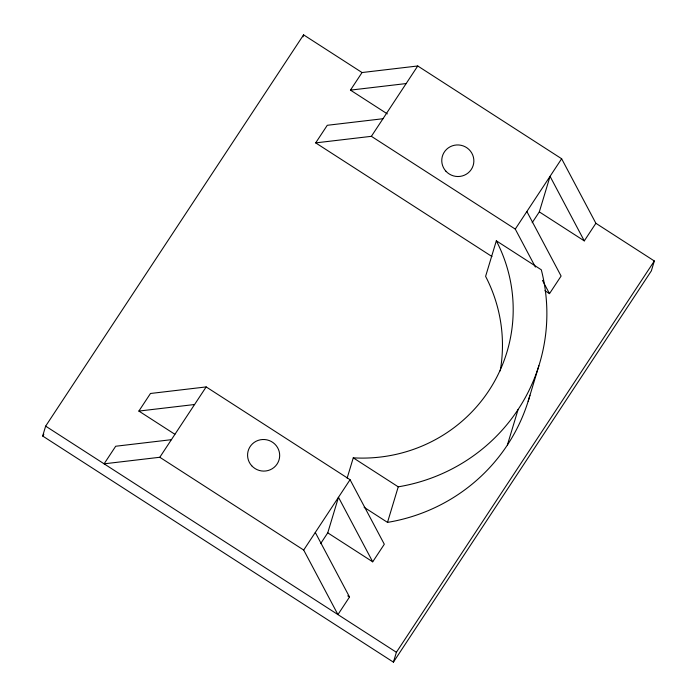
<?xml version="1.0" encoding="UTF-8"?>
<svg xmlns="http://www.w3.org/2000/svg" width="697" height="697" viewBox="0 0 697 697"><rect width="100%" height="100%" fill="white"/><g stroke="black" fill="none" stroke-linecap="round" stroke-linejoin="round"><path stroke-width="1.05" d="M42.665 436.017L45.645 426.137L303.587 34.85L362.048 72.54L417.747 65.98L561.643 158.75L595.883 223.293L654.335 260.983L651.355 270.863L393.413 662.15L42.665 436.017L43.859 434.196M302.995 36.828L303.587 34.85M320.611 543.66L327.747 532.839L338.481 497.283L372.712 561.826L384.308 544.244L350.068 479.702L206.173 386.922L150.474 393.483L138.877 411.073L174.851 434.266M347.132 478.151L353.266 457.842A152.704 149.846 16.8 0 0 496.334 240.813L541.308 269.8A180.619 177.238 16.8 0 1 398.24 486.828L387.506 522.384L364.122 507.303M496.334 240.813L485.6 276.361A152.704 149.846 16.8 0 1 500.202 370.874M393.413 662.15L396.393 652.279L654.335 260.983M532.186 222.709L539.321 211.888L550.055 176.341L584.286 240.883L595.883 223.293M507.381 445.034L518.106 409.479M528.152 401.315L538.886 365.759M491.96 256.54L315.68 142.885L327.268 125.294L382.967 118.734M387.332 113.899L350.452 90.122L362.048 72.54M171.392 439.685L115.693 446.246L104.106 463.827L159.805 457.267L206.173 386.922M315.68 142.885L371.379 136.324L417.747 65.98M315.288 532.456L349.528 596.998L337.932 614.588L303.7 550.046L350.068 479.702M535.409 267.064L515.275 229.095L561.643 158.75M544.941 290.693L549.506 293.637L561.102 276.056L526.862 211.513M350.452 90.122L406.159 83.562M138.877 411.073L194.585 404.513M539.321 211.888L584.286 240.883M371.379 136.324L515.275 229.095M353.266 457.842L398.24 486.828M327.747 532.839L372.712 561.826M159.805 457.267L303.7 550.046M347.725 595.839L349.528 596.998M45.645 426.137L396.393 652.279M542.458 280.351L549.506 293.637M529.929 395.243A180.619 177.238 16.8 0 1 387.506 522.384M445.923 171.218A16.075 15.77 16.8 0 0 473.097 165.712A16.075 15.77 16.8 0 0 454.427 145.255A16.075 15.77 16.8 0 0 445.923 171.218M251.739 465.788A16.075 15.77 16.8 0 0 278.913 460.281A16.075 15.77 16.8 0 0 260.242 439.816A16.075 15.77 16.8 0 0 251.739 465.788"/></g></svg>
